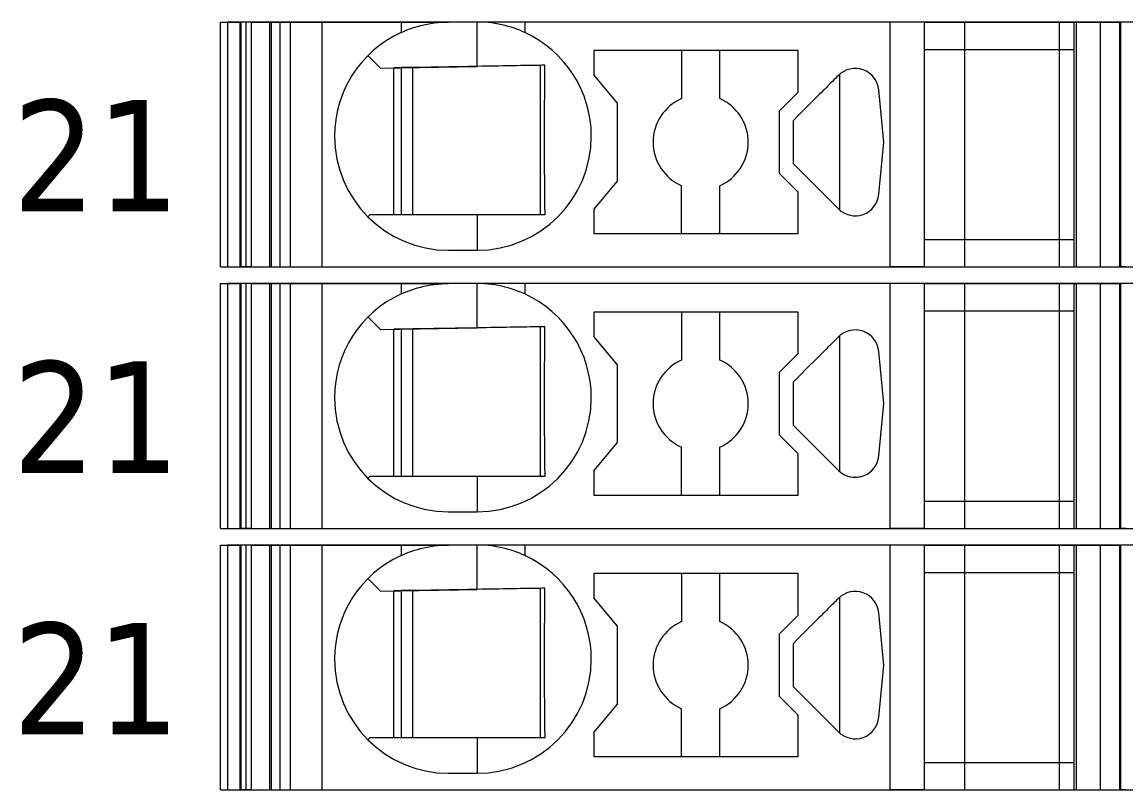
# Model space of a CAD drawing. Header units: millimetres. Extents: x 0 to 1680, y 0 to 1188.
# Drawn here: x 896.68 to 919.89, y 391.85 to 408 of the extents above; entities that cross this region are included whole.
import ezdxf
from ezdxf.enums import TextEntityAlignment as Align

# ---------------------------------------------------------------- set-up
doc = ezdxf.new("R2010")
doc.units = ezdxf.units.MM
for name, color, linetype, lineweight in [('EPLAN309', 5, 'Continuous', 5), ('EPLAN493', 5, 'Continuous', 5), ('MAIN-1', 7, 'Continuous', 5), ('MAIN-2', 7, 'Continuous', 5)]:
    doc.layers.add(name, color=color, linetype=linetype, lineweight=lineweight)
doc.styles.add('Tahoma', font='')
doc.styles.get('Tahoma').set_extended_font_data('Tahoma')

# ---------------------------------------------------------------- blocks, each defined once
blk = doc.blocks.new('EPLSYM_LibrarySPECIAL_Symbol12_Variant0_Placement8_39')
at = {"layer": 'EPLAN309', "lineweight": 13, "ltscale": 16}
blk.add_lwpolyline([(0, -5.15), (68.15, -5.15), (68.15, 0), (0, 0)], close=True, dxfattribs=at)
at = {"layer": 'EPLAN493', "color": 5, "style": 'Tahoma'}
blk.add_attdef('17_20450', text='', height=2.3478, dxfattribs=at).set_placement((0, -21.83478), align=Align.MIDDLE_RIGHT)
blk = doc.blocks.new('EPLSYM_LibrarySPECIAL_Symbol12_Variant0_Placement8_40')
at = {"layer": 'EPLAN309', "lineweight": 13, "ltscale": 16}
blk.add_lwpolyline([(0, -5.15), (68.15, -5.15), (68.15, 0), (0, 0)], close=True, dxfattribs=at)
at = {"layer": 'EPLAN493', "color": 5, "style": 'Tahoma'}
blk.add_attdef('17_20450', text='', height=2.3478, dxfattribs=at).set_placement((0, -21.83478), align=Align.MIDDLE_RIGHT)
blk = doc.blocks.new('EPLSYM_LibrarySPECIAL_Symbol12_Variant0_Placement8_41')
at = {"layer": 'EPLAN309', "lineweight": 13, "ltscale": 16}
blk.add_lwpolyline([(0, -5.15), (68.15, -5.15), (68.15, 0), (0, 0)], close=True, dxfattribs=at)
at = {"layer": 'EPLAN493', "color": 5, "style": 'Tahoma'}
blk.add_attdef('17_20450', text='', height=2.3478, dxfattribs=at).set_placement((0, -21.83478), align=Align.MIDDLE_RIGHT)

msp = doc.modelspace()

# ---------------------------------------------------------------- linework, layer by layer
at = {"layer": 'MAIN-1'}
for p, q in [((900.85, 408), (901.284, 408)), ((900.85, 402.85), (900.85, 408)), ((901.393, 408), (901.284, 408)), ((901.284, 402.85), (901.284, 408)), ((901.501, 408), (901.393, 408)), ((901.393, 402.85), (901.393, 408)), ((901.501, 408), (904.65, 408)), ((901.501, 402.85), (901.501, 408)), ((904.65, 408), (905.65, 408)), ((904.65, 408), (904.65, 407.782)), ((904.872, 407.87), (904.933, 407.89)), ((904.933, 407.89), (904.997, 407.909)), ((904.997, 407.909), (905.063, 407.927)), ((905.063, 407.927), (905.131, 407.943)), ((905.131, 407.943), (905.201, 407.958)), ((905.201, 407.958), (905.272, 407.97)), ((905.272, 407.97), (905.346, 407.981)), ((905.346, 407.981), (905.421, 407.989)), ((905.421, 407.989), (905.497, 407.995)), ((905.497, 407.995), (905.573, 407.999)), ((905.573, 407.999), (905.65, 408)), ((906.25, 408), (905.65, 408)), ((906.327, 407.999), (906.25, 408)), ((907.25, 408), (906.25, 408)), ((906.25, 407.068), (906.25, 408)), ((906.403, 407.995), (906.327, 407.999)), ((906.479, 407.989), (906.403, 407.995)), ((906.554, 407.981), (906.479, 407.989)), ((906.628, 407.97), (906.554, 407.981)), ((906.699, 407.958), (906.628, 407.97)), ((906.769, 407.943), (906.699, 407.958)), ((906.837, 407.927), (906.769, 407.943)), ((906.903, 407.909), (906.837, 407.927)), ((906.967, 407.89), (906.903, 407.909)), ((907.028, 407.87), (906.967, 407.89)), ((914.932, 408), (907.25, 408)), ((907.25, 408), (907.25, 407.782)), ((915.65, 408), (914.932, 408)), ((914.932, 402.85), (914.932, 408)), ((915.65, 408), (918.8, 408)), ((915.65, 408), (915.65, 402.85)), ((918.8, 408), (919.35, 408)), ((918.8, 408), (918.8, 402.85)), ((919.35, 408), (919.784, 408)), ((919.35, 408), (919.35, 402.85)), ((919.893, 408), (919.784, 408)), ((919.784, 402.85), (919.784, 408)), ((904.65, 407.782), (904.702, 407.805)), ((904.702, 407.805), (904.756, 407.827)), ((904.756, 407.827), (904.813, 407.849)), ((904.813, 407.849), (904.872, 407.87)), ((907.087, 407.849), (907.028, 407.87)), ((907.144, 407.827), (907.087, 407.849)), ((907.198, 407.805), (907.144, 407.827)), ((907.25, 407.782), (907.198, 407.805)), ((915.65, 407.425), (918.8, 407.425)), ((903.953, 407.297), (904.217, 407.033)), ((908.7, 407.4), (908.7, 406.889)), ((913, 407.4), (908.7, 407.4)), ((910.55, 407.4), (910.55, 406.392)), ((911.35, 406.392), (911.35, 407.4)), ((913, 406.529), (913, 407.4)), ((904.217, 407.033), (906.25, 407.068)), ((904.5, 403.95), (904.5, 407.038)), ((904.65, 407.04), (904.65, 403.95)), ((904.9, 403.95), (904.9, 407.045)), ((906.345, 407.07), (906.25, 407.068)), ((906.438, 407.071), (906.345, 407.07)), ((906.53, 407.073), (906.438, 407.071)), ((906.618, 407.075), (906.53, 407.073)), ((906.703, 407.076), (906.618, 407.075)), ((906.786, 407.077), (906.703, 407.076)), ((906.865, 407.079), (906.786, 407.077)), ((906.943, 407.08), (906.865, 407.079)), ((907.017, 407.081), (906.943, 407.08)), ((907.09, 407.082), (907.017, 407.081)), ((907.16, 407.084), (907.09, 407.082)), ((907.229, 407.085), (907.16, 407.084)), ((907.297, 407.086), (907.229, 407.085)), ((907.363, 407.087), (907.297, 407.086)), ((907.428, 407.088), (907.363, 407.087)), ((907.491, 407.089), (907.428, 407.088)), ((907.554, 407.09), (907.491, 407.089)), ((907.615, 407.091), (907.554, 407.09)), ((907.579, 403.95), (907.579, 407.091)), ((907.676, 407.092), (907.615, 407.091)), ((907.675, 406.95), (907.676, 407.022)), ((907.676, 407.022), (907.676, 407.092)), ((907.672, 406.649), (907.673, 406.727)), ((907.673, 406.803), (907.674, 406.877)), ((907.673, 406.727), (907.673, 406.803)), ((907.674, 406.877), (907.675, 406.95)), ((909.2, 406.293), (908.7, 406.889)), ((913.721, 406.753), (913.69, 406.722)), ((913.752, 406.785), (913.721, 406.753)), ((913.784, 406.816), (913.752, 406.785)), ((913.815, 406.847), (913.784, 406.816)), ((913.846, 406.879), (913.815, 406.847)), ((913.867, 406.898), (913.867, 404.052)), ((907.67, 406.488), (907.671, 406.57)), ((907.671, 406.57), (907.672, 406.649)), ((912.6, 406.129), (913, 406.529)), ((913.483, 406.515), (913.443, 406.475)), ((913.521, 406.553), (913.483, 406.515)), ((913.558, 406.59), (913.521, 406.553)), ((913.594, 406.626), (913.558, 406.59)), ((913.627, 406.659), (913.594, 406.626)), ((913.658, 406.691), (913.627, 406.659)), ((913.69, 406.722), (913.658, 406.691)), ((914.802, 405.475), (914.698, 406.572)), ((907.669, 406.317), (907.67, 406.404)), ((907.669, 406.226), (907.669, 406.317)), ((907.67, 406.404), (907.67, 406.488)), ((909.2, 404.657), (909.2, 406.293)), ((913.242, 406.274), (913.158, 406.19)), ((913.323, 406.356), (913.242, 406.274)), ((913.402, 406.434), (913.323, 406.356)), ((913.443, 406.475), (913.402, 406.434)), ((907.667, 405.931), (907.668, 406.034)), ((907.668, 406.132), (907.669, 406.226)), ((907.668, 406.034), (907.668, 406.132)), ((912.6, 406.129), (912.6, 404.821)), ((913.072, 406.104), (912.986, 406.018)), ((913.158, 406.19), (913.072, 406.104)), ((907.667, 405.824), (907.667, 405.931)), ((907.667, 405.713), (907.667, 405.824)), ((912.986, 406.018), (912.9, 405.932)), ((912.9, 405.802), (912.9, 405.932)), ((912.9, 405.671), (912.9, 405.802)), ((907.667, 405.6), (907.667, 405.713)), ((907.667, 405.479), (907.667, 405.6)), ((912.9, 405.54), (912.9, 405.671)), ((907.667, 405.361), (907.667, 405.479)), ((907.667, 405.247), (907.667, 405.361)), ((912.9, 405.41), (912.9, 405.54)), ((912.9, 405.279), (912.9, 405.41)), ((914.698, 404.378), (914.802, 405.475)), ((907.668, 405.138), (907.667, 405.247)), ((907.668, 405.034), (907.668, 405.138)), ((912.9, 405.148), (912.9, 405.279)), ((912.9, 405.018), (912.9, 405.148)), ((907.669, 404.934), (907.668, 405.034)), ((907.669, 404.839), (907.669, 404.934)), ((912.9, 405.018), (913.846, 404.071)), ((907.67, 404.748), (907.669, 404.839)), ((907.671, 404.659), (907.67, 404.748)), ((907.672, 404.573), (907.671, 404.659)), ((908.7, 404.061), (909.2, 404.657)), ((913, 404.421), (912.6, 404.821)), ((907.672, 404.49), (907.672, 404.573)), ((907.673, 404.408), (907.672, 404.49)), ((907.674, 404.329), (907.673, 404.408)), ((910.55, 403.55), (910.55, 404.558)), ((911.35, 403.55), (911.35, 404.558)), ((913, 403.55), (913, 404.421)), ((907.675, 404.25), (907.674, 404.329)), ((907.676, 404.174), (907.675, 404.25)), ((907.676, 404.098), (907.676, 404.174)), ((904, 403.95), (903.953, 403.903)), ((904, 403.95), (906.25, 403.95)), ((906.25, 403.95), (906.342, 403.95)), ((906.25, 403.95), (906.25, 403.2)), ((906.342, 403.95), (906.433, 403.95)), ((906.433, 403.95), (906.523, 403.95)), ((906.523, 403.95), (906.61, 403.95)), ((906.61, 403.95), (906.695, 403.95)), ((906.695, 403.95), (906.778, 403.95)), ((906.778, 403.95), (906.858, 403.95)), ((906.858, 403.95), (906.936, 403.95)), ((906.936, 403.95), (907.011, 403.95)), ((907.011, 403.95), (907.085, 403.95)), ((907.085, 403.95), (907.157, 403.95)), ((907.157, 403.95), (907.226, 403.95)), ((907.226, 403.95), (907.295, 403.95)), ((907.295, 403.95), (907.361, 403.95)), ((907.361, 403.95), (907.427, 403.95)), ((907.427, 403.95), (907.491, 403.95)), ((907.491, 403.95), (907.555, 403.95)), ((907.555, 403.95), (907.617, 403.95)), ((907.617, 403.95), (907.678, 403.95)), ((907.677, 404.024), (907.676, 404.098)), ((907.678, 403.95), (907.677, 404.024)), ((908.7, 404.061), (908.7, 403.55)), ((908.7, 403.55), (913, 403.55)), ((915.65, 403.425), (918.8, 403.425)), ((905.65, 403.2), (906.25, 403.2)), ((900.85, 402.85), (901.284, 402.85)), ((901.393, 402.85), (901.284, 402.85)), ((901.501, 402.85), (901.393, 402.85)), ((901.501, 402.85), (914.932, 402.85)), ((915.65, 402.85), (914.932, 402.85)), ((915.65, 402.85), (918.8, 402.85)), ((918.8, 402.85), (919.35, 402.85)), ((919.35, 402.85), (919.784, 402.85)), ((919.893, 402.85), (919.784, 402.85)), ((900.85, 402.5), (901.284, 402.5)), ((900.85, 397.35), (900.85, 402.5)), ((901.393, 402.5), (901.284, 402.5)), ((901.284, 397.35), (901.284, 402.5)), ((901.501, 402.5), (901.393, 402.5)), ((901.393, 397.35), (901.393, 402.5)), ((901.501, 402.5), (904.65, 402.5)), ((901.501, 397.35), (901.501, 402.5)), ((904.65, 402.5), (905.65, 402.5)), ((904.65, 402.5), (904.65, 402.282)), ((904.702, 402.305), (904.756, 402.327)), ((904.756, 402.327), (904.813, 402.349)), ((904.813, 402.349), (904.872, 402.37)), ((904.872, 402.37), (904.933, 402.39)), ((904.933, 402.39), (904.997, 402.409)), ((904.997, 402.409), (905.063, 402.427)), ((905.063, 402.427), (905.131, 402.443)), ((905.131, 402.443), (905.201, 402.458)), ((905.201, 402.458), (905.272, 402.47)), ((905.272, 402.47), (905.346, 402.481)), ((905.346, 402.481), (905.421, 402.489)), ((905.421, 402.489), (905.497, 402.495)), ((905.497, 402.495), (905.573, 402.499)), ((905.573, 402.499), (905.65, 402.5)), ((906.25, 402.5), (905.65, 402.5)), ((906.327, 402.499), (906.25, 402.5)), ((907.25, 402.5), (906.25, 402.5)), ((906.25, 401.568), (906.25, 402.5)), ((906.403, 402.495), (906.327, 402.499)), ((906.479, 402.489), (906.403, 402.495)), ((906.554, 402.481), (906.479, 402.489)), ((906.628, 402.47), (906.554, 402.481)), ((906.699, 402.458), (906.628, 402.47)), ((906.769, 402.443), (906.699, 402.458)), ((906.837, 402.427), (906.769, 402.443)), ((906.903, 402.409), (906.837, 402.427)), ((906.967, 402.39), (906.903, 402.409)), ((907.028, 402.37), (906.967, 402.39)), ((907.087, 402.349), (907.028, 402.37)), ((907.144, 402.327), (907.087, 402.349)), ((907.198, 402.305), (907.144, 402.327)), ((914.932, 402.5), (907.25, 402.5)), ((907.25, 402.5), (907.25, 402.282)), ((915.65, 402.5), (914.932, 402.5)), ((914.932, 397.35), (914.932, 402.5)), ((915.65, 402.5), (918.8, 402.5)), ((915.65, 402.5), (915.65, 397.35)), ((918.8, 402.5), (919.35, 402.5)), ((918.8, 402.5), (918.8, 397.35)), ((919.35, 402.5), (919.784, 402.5)), ((919.35, 402.5), (919.35, 397.35)), ((919.893, 402.5), (919.784, 402.5)), ((919.784, 397.35), (919.784, 402.5)), ((904.65, 402.282), (904.702, 402.305)), ((907.25, 402.282), (907.198, 402.305)), ((908.7, 401.9), (908.7, 401.389)), ((913, 401.9), (908.7, 401.9)), ((910.55, 401.9), (910.55, 400.892)), ((911.35, 400.892), (911.35, 401.9)), ((913, 401.029), (913, 401.9)), ((915.65, 401.925), (918.8, 401.925)), ((903.953, 401.797), (904.217, 401.533)), ((904.217, 401.533), (906.25, 401.568)), ((904.5, 398.45), (904.5, 401.538)), ((904.65, 401.54), (904.65, 398.45)), ((904.9, 398.45), (904.9, 401.545)), ((906.345, 401.57), (906.25, 401.568)), ((906.438, 401.571), (906.345, 401.57)), ((906.53, 401.573), (906.438, 401.571)), ((906.618, 401.575), (906.53, 401.573)), ((906.703, 401.576), (906.618, 401.575)), ((906.786, 401.577), (906.703, 401.576)), ((906.865, 401.579), (906.786, 401.577)), ((906.943, 401.58), (906.865, 401.579)), ((907.017, 401.581), (906.943, 401.58)), ((907.09, 401.582), (907.017, 401.581)), ((907.16, 401.584), (907.09, 401.582)), ((907.229, 401.585), (907.16, 401.584)), ((907.297, 401.586), (907.229, 401.585)), ((907.363, 401.587), (907.297, 401.586)), ((907.428, 401.588), (907.363, 401.587)), ((907.491, 401.589), (907.428, 401.588)), ((907.554, 401.59), (907.491, 401.589)), ((907.615, 401.591), (907.554, 401.59)), ((907.579, 398.45), (907.579, 401.591)), ((907.676, 401.592), (907.615, 401.591)), ((907.674, 401.377), (907.675, 401.45)), ((907.675, 401.45), (907.676, 401.522)), ((907.676, 401.522), (907.676, 401.592)), ((909.2, 400.793), (908.7, 401.389)), ((913.867, 401.398), (913.867, 398.552)), ((907.672, 401.149), (907.673, 401.227)), ((907.673, 401.303), (907.674, 401.377)), ((907.673, 401.227), (907.673, 401.303)), ((913.627, 401.159), (913.594, 401.126)), ((913.658, 401.191), (913.627, 401.159)), ((913.69, 401.222), (913.658, 401.191)), ((913.721, 401.253), (913.69, 401.222)), ((913.752, 401.285), (913.721, 401.253)), ((913.784, 401.316), (913.752, 401.285)), ((913.815, 401.347), (913.784, 401.316)), ((913.846, 401.379), (913.815, 401.347)), ((907.67, 400.988), (907.671, 401.07)), ((907.67, 400.904), (907.67, 400.988)), ((907.671, 401.07), (907.672, 401.149)), ((912.6, 400.629), (913, 401.029)), ((913.402, 400.934), (913.323, 400.856)), ((913.443, 400.975), (913.402, 400.934)), ((913.483, 401.015), (913.443, 400.975)), ((913.521, 401.053), (913.483, 401.015)), ((913.558, 401.09), (913.521, 401.053)), ((913.594, 401.126), (913.558, 401.09)), ((914.802, 399.975), (914.698, 401.072)), ((907.668, 400.632), (907.669, 400.726)), ((907.669, 400.817), (907.67, 400.904)), ((907.669, 400.726), (907.669, 400.817)), ((909.2, 399.157), (909.2, 400.793)), ((913.158, 400.69), (913.072, 400.604)), ((913.242, 400.774), (913.158, 400.69)), ((913.323, 400.856), (913.242, 400.774)), ((907.667, 400.431), (907.668, 400.534)), ((907.668, 400.534), (907.668, 400.632)), ((912.6, 400.629), (912.6, 399.321)), ((912.986, 400.518), (912.9, 400.432)), ((913.072, 400.604), (912.986, 400.518)), ((907.667, 400.324), (907.667, 400.431)), ((907.667, 400.213), (907.667, 400.324)), ((912.9, 400.302), (912.9, 400.432)), ((912.9, 400.171), (912.9, 400.302)), ((907.667, 400.1), (907.667, 400.213)), ((907.667, 399.979), (907.667, 400.1)), ((912.9, 400.04), (912.9, 400.171)), ((912.9, 399.91), (912.9, 400.04)), ((907.667, 399.861), (907.667, 399.979)), ((907.667, 399.747), (907.667, 399.861)), ((912.9, 399.779), (912.9, 399.91)), ((912.9, 399.648), (912.9, 399.779)), ((914.698, 398.878), (914.802, 399.975)), ((907.668, 399.638), (907.667, 399.747)), ((907.668, 399.534), (907.668, 399.638)), ((907.669, 399.434), (907.668, 399.534)), ((912.9, 399.518), (912.9, 399.648)), ((907.669, 399.339), (907.669, 399.434)), ((907.67, 399.248), (907.669, 399.339)), ((913, 398.921), (912.6, 399.321)), ((912.9, 399.518), (913.846, 398.571)), ((907.671, 399.159), (907.67, 399.248)), ((907.672, 399.073), (907.671, 399.159)), ((907.672, 398.99), (907.672, 399.073)), ((908.7, 398.561), (909.2, 399.157)), ((907.673, 398.908), (907.672, 398.99)), ((907.674, 398.829), (907.673, 398.908)), ((910.55, 398.05), (910.55, 399.058)), ((911.35, 398.05), (911.35, 399.058)), ((913, 398.05), (913, 398.921)), ((907.675, 398.75), (907.674, 398.829)), ((907.676, 398.674), (907.675, 398.75)), ((907.676, 398.598), (907.676, 398.674)), ((904, 398.45), (903.953, 398.403)), ((904, 398.45), (906.25, 398.45)), ((906.25, 398.45), (906.342, 398.45)), ((906.25, 398.45), (906.25, 397.7)), ((906.342, 398.45), (906.433, 398.45)), ((906.433, 398.45), (906.523, 398.45)), ((906.523, 398.45), (906.61, 398.45)), ((906.61, 398.45), (906.695, 398.45)), ((906.695, 398.45), (906.778, 398.45)), ((906.778, 398.45), (906.858, 398.45)), ((906.858, 398.45), (906.936, 398.45)), ((906.936, 398.45), (907.011, 398.45)), ((907.011, 398.45), (907.085, 398.45)), ((907.085, 398.45), (907.157, 398.45)), ((907.157, 398.45), (907.226, 398.45)), ((907.226, 398.45), (907.295, 398.45)), ((907.295, 398.45), (907.361, 398.45)), ((907.361, 398.45), (907.427, 398.45)), ((907.427, 398.45), (907.491, 398.45)), ((907.491, 398.45), (907.555, 398.45)), ((907.555, 398.45), (907.617, 398.45)), ((907.617, 398.45), (907.678, 398.45)), ((907.677, 398.524), (907.676, 398.598)), ((907.678, 398.45), (907.677, 398.524)), ((908.7, 398.561), (908.7, 398.05)), ((908.7, 398.05), (913, 398.05)), ((915.65, 397.925), (918.8, 397.925)), ((905.65, 397.7), (906.25, 397.7)), ((900.85, 397.35), (901.284, 397.35)), ((901.393, 397.35), (901.284, 397.35)), ((901.501, 397.35), (901.393, 397.35)), ((901.501, 397.35), (914.932, 397.35)), ((915.65, 397.35), (914.932, 397.35)), ((915.65, 397.35), (918.8, 397.35)), ((918.8, 397.35), (919.35, 397.35)), ((919.35, 397.35), (919.784, 397.35)), ((919.893, 397.35), (919.784, 397.35)), ((900.85, 397), (901.284, 397)), ((900.85, 391.85), (900.85, 397)), ((901.393, 397), (901.284, 397)), ((901.284, 391.85), (901.284, 397)), ((901.501, 397), (901.393, 397)), ((901.393, 391.85), (901.393, 397)), ((901.501, 397), (904.65, 397)), ((901.501, 391.85), (901.501, 397)), ((904.65, 397), (905.65, 397)), ((904.65, 397), (904.65, 396.782)), ((905.272, 396.97), (905.346, 396.981)), ((905.346, 396.981), (905.421, 396.989)), ((905.421, 396.989), (905.497, 396.995)), ((905.497, 396.995), (905.573, 396.999)), ((905.573, 396.999), (905.65, 397)), ((906.25, 397), (905.65, 397)), ((906.327, 396.999), (906.25, 397)), ((907.25, 397), (906.25, 397)), ((906.25, 396.068), (906.25, 397)), ((906.403, 396.995), (906.327, 396.999)), ((906.479, 396.989), (906.403, 396.995)), ((906.554, 396.981), (906.479, 396.989)), ((906.628, 396.97), (906.554, 396.981)), ((914.932, 397), (907.25, 397)), ((907.25, 397), (907.25, 396.782)), ((915.65, 397), (914.932, 397)), ((914.932, 391.85), (914.932, 397)), ((915.65, 397), (918.8, 397)), ((915.65, 397), (915.65, 391.85)), ((918.8, 397), (919.35, 397)), ((918.8, 397), (918.8, 391.85)), ((919.35, 397), (919.784, 397)), ((919.35, 397), (919.35, 391.85)), ((919.893, 397), (919.784, 397)), ((919.784, 391.85), (919.784, 397)), ((904.65, 396.782), (904.702, 396.805)), ((904.702, 396.805), (904.756, 396.827)), ((904.756, 396.827), (904.813, 396.849)), ((904.813, 396.849), (904.872, 396.87)), ((904.872, 396.87), (904.933, 396.89)), ((904.933, 396.89), (904.997, 396.909)), ((904.997, 396.909), (905.063, 396.927)), ((905.063, 396.927), (905.131, 396.943)), ((905.131, 396.943), (905.201, 396.958)), ((905.201, 396.958), (905.272, 396.97)), ((906.699, 396.958), (906.628, 396.97)), ((906.769, 396.943), (906.699, 396.958)), ((906.837, 396.927), (906.769, 396.943)), ((906.903, 396.909), (906.837, 396.927)), ((906.967, 396.89), (906.903, 396.909)), ((907.028, 396.87), (906.967, 396.89)), ((907.087, 396.849), (907.028, 396.87)), ((907.144, 396.827), (907.087, 396.849)), ((907.198, 396.805), (907.144, 396.827)), ((907.25, 396.782), (907.198, 396.805)), ((903.953, 396.297), (904.217, 396.033)), ((908.7, 396.4), (908.7, 395.889)), ((913, 396.4), (908.7, 396.4)), ((910.55, 396.4), (910.55, 395.392)), ((911.35, 395.392), (911.35, 396.4)), ((913, 395.529), (913, 396.4)), ((915.65, 396.425), (918.8, 396.425)), ((904.217, 396.033), (906.25, 396.068)), ((906.345, 396.07), (906.25, 396.068)), ((906.438, 396.071), (906.345, 396.07)), ((906.53, 396.073), (906.438, 396.071)), ((906.618, 396.075), (906.53, 396.073)), ((906.703, 396.076), (906.618, 396.075)), ((906.786, 396.077), (906.703, 396.076)), ((906.865, 396.079), (906.786, 396.077)), ((906.943, 396.08), (906.865, 396.079)), ((907.017, 396.081), (906.943, 396.08)), ((907.09, 396.082), (907.017, 396.081)), ((907.16, 396.084), (907.09, 396.082)), ((907.229, 396.085), (907.16, 396.084)), ((907.297, 396.086), (907.229, 396.085)), ((907.363, 396.087), (907.297, 396.086)), ((907.428, 396.088), (907.363, 396.087)), ((907.491, 396.089), (907.428, 396.088)), ((907.554, 396.09), (907.491, 396.089)), ((907.615, 396.091), (907.554, 396.09)), ((907.579, 392.95), (907.579, 396.091)), ((907.676, 396.092), (907.615, 396.091)), ((907.676, 396.022), (907.676, 396.092)), ((904.5, 392.95), (904.5, 396.038)), ((904.65, 396.04), (904.65, 392.95)), ((904.9, 392.95), (904.9, 396.045)), ((907.673, 395.803), (907.674, 395.877)), ((907.674, 395.877), (907.675, 395.95)), ((907.675, 395.95), (907.676, 396.022)), ((909.2, 395.293), (908.7, 395.889)), ((913.784, 395.816), (913.752, 395.785)), ((913.815, 395.847), (913.784, 395.816)), ((913.846, 395.879), (913.815, 395.847)), ((913.867, 395.898), (913.867, 393.052)), ((907.671, 395.57), (907.672, 395.649)), ((907.672, 395.649), (907.673, 395.727)), ((907.673, 395.727), (907.673, 395.803)), ((913.558, 395.59), (913.521, 395.553)), ((913.594, 395.626), (913.558, 395.59)), ((913.627, 395.659), (913.594, 395.626)), ((913.658, 395.691), (913.627, 395.659)), ((913.69, 395.722), (913.658, 395.691)), ((913.721, 395.753), (913.69, 395.722)), ((913.752, 395.785), (913.721, 395.753)), ((907.669, 395.317), (907.67, 395.404)), ((907.67, 395.488), (907.671, 395.57)), ((907.67, 395.404), (907.67, 395.488)), ((912.6, 395.129), (913, 395.529)), ((913.323, 395.356), (913.242, 395.274)), ((913.402, 395.434), (913.323, 395.356)), ((913.443, 395.475), (913.402, 395.434)), ((913.483, 395.515), (913.443, 395.475)), ((913.521, 395.553), (913.483, 395.515)), ((914.802, 394.475), (914.698, 395.572)), ((907.668, 395.132), (907.669, 395.226)), ((907.668, 395.034), (907.668, 395.132)), ((907.669, 395.226), (907.669, 395.317)), ((909.2, 393.657), (909.2, 395.293)), ((912.6, 395.129), (912.6, 393.821)), ((913.158, 395.19), (913.072, 395.104)), ((913.242, 395.274), (913.158, 395.19)), ((907.667, 394.931), (907.668, 395.034)), ((907.667, 394.824), (907.667, 394.931)), ((912.986, 395.018), (912.9, 394.932)), ((912.9, 394.802), (912.9, 394.932)), ((913.072, 395.104), (912.986, 395.018)), ((907.667, 394.713), (907.667, 394.824)), ((907.667, 394.6), (907.667, 394.713)), ((912.9, 394.671), (912.9, 394.802)), ((912.9, 394.54), (912.9, 394.671)), ((907.667, 394.479), (907.667, 394.6)), ((907.667, 394.361), (907.667, 394.479)), ((912.9, 394.41), (912.9, 394.54)), ((914.698, 393.378), (914.802, 394.475)), ((907.667, 394.247), (907.667, 394.361)), ((907.668, 394.138), (907.667, 394.247)), ((912.9, 394.279), (912.9, 394.41)), ((912.9, 394.148), (912.9, 394.279)), ((907.668, 394.034), (907.668, 394.138)), ((907.669, 393.934), (907.668, 394.034)), ((912.9, 394.018), (912.9, 394.148)), ((912.9, 394.018), (913.846, 393.071)), ((907.669, 393.839), (907.669, 393.934)), ((907.67, 393.748), (907.669, 393.839)), ((907.671, 393.659), (907.67, 393.748)), ((913, 393.421), (912.6, 393.821)), ((907.672, 393.573), (907.671, 393.659)), ((907.672, 393.49), (907.672, 393.573)), ((908.7, 393.061), (909.2, 393.657)), ((910.55, 392.55), (910.55, 393.558)), ((911.35, 392.55), (911.35, 393.558)), ((907.673, 393.408), (907.672, 393.49)), ((907.674, 393.329), (907.673, 393.408)), ((907.675, 393.25), (907.674, 393.329)), ((913, 392.55), (913, 393.421)), ((907.676, 393.174), (907.675, 393.25)), ((907.676, 393.098), (907.676, 393.174)), ((907.677, 393.024), (907.676, 393.098)), ((908.7, 393.061), (908.7, 392.55)), ((904, 392.95), (903.953, 392.903)), ((904, 392.95), (906.25, 392.95)), ((906.25, 392.95), (906.342, 392.95)), ((906.25, 392.95), (906.25, 392.2)), ((906.342, 392.95), (906.433, 392.95)), ((906.433, 392.95), (906.523, 392.95)), ((906.523, 392.95), (906.61, 392.95)), ((906.61, 392.95), (906.695, 392.95)), ((906.695, 392.95), (906.778, 392.95)), ((906.778, 392.95), (906.858, 392.95)), ((906.858, 392.95), (906.936, 392.95)), ((906.936, 392.95), (907.011, 392.95)), ((907.011, 392.95), (907.085, 392.95)), ((907.085, 392.95), (907.157, 392.95)), ((907.157, 392.95), (907.226, 392.95)), ((907.226, 392.95), (907.295, 392.95)), ((907.295, 392.95), (907.361, 392.95)), ((907.361, 392.95), (907.427, 392.95)), ((907.427, 392.95), (907.491, 392.95)), ((907.491, 392.95), (907.555, 392.95)), ((907.555, 392.95), (907.617, 392.95)), ((907.617, 392.95), (907.678, 392.95)), ((907.678, 392.95), (907.677, 393.024)), ((908.7, 392.55), (913, 392.55)), ((915.65, 392.425), (918.8, 392.425)), ((905.65, 392.2), (906.25, 392.2)), ((900.85, 391.85), (901.284, 391.85)), ((901.393, 391.85), (901.284, 391.85)), ((901.501, 391.85), (901.393, 391.85)), ((901.501, 391.85), (914.932, 391.85)), ((915.65, 391.85), (914.932, 391.85)), ((915.65, 391.85), (918.8, 391.85)), ((918.8, 391.85), (919.35, 391.85)), ((919.35, 391.85), (919.784, 391.85)), ((919.893, 391.85), (919.784, 391.85))]:
    msp.add_line(p, q, dxfattribs=at)
for centre, radius, start, end in [((905.65, 405.6), 2.4, 114.6244, 180), ((906.25, 405.6), 2.4, 0, 65.3756), ((914.2, 406.525), 0.5, 5.4404, 135), ((910.95, 405.475), 1, 113.5782, 180), ((910.95, 405.475), 1, 0, 66.4218), ((905.65, 405.6), 2.4, 180, 270), ((906.25, 405.6), 2.4, 270, 0), ((910.95, 405.475), 1, 180, 246.4218), ((910.95, 405.475), 1, 293.5782, 0), ((914.2, 404.425), 0.5, 225, 354.5596), ((905.65, 400.1), 2.4, 114.6244, 180), ((906.25, 400.1), 2.4, 0, 65.3756), ((914.2, 401.025), 0.5, 5.4404, 135), ((910.95, 399.975), 1, 113.5782, 180), ((910.95, 399.975), 1, 0, 66.4218), ((905.65, 400.1), 2.4, 180, 270), ((906.25, 400.1), 2.4, 270, 0), ((910.95, 399.975), 1, 180, 246.4218), ((910.95, 399.975), 1, 293.5782, 0), ((914.2, 398.925), 0.5, 225, 354.5596), ((905.65, 394.6), 2.4, 114.6244, 180), ((906.25, 394.6), 2.4, 0, 65.3756), ((914.2, 395.525), 0.5, 5.4404, 135), ((910.95, 394.475), 1, 113.5782, 180), ((910.95, 394.475), 1, 0, 66.4218), ((905.65, 394.6), 2.4, 180, 270), ((906.25, 394.6), 2.4, 270, 0), ((910.95, 394.475), 1, 180, 246.4218), ((910.95, 394.475), 1, 293.5782, 0), ((914.2, 393.425), 0.5, 225, 354.5596)]:
    msp.add_arc(centre, radius, start, end, dxfattribs=at)
at = {"layer": 'MAIN-2'}
for p, q in [((901.256, 408), (901.256, 402.85)), ((901.889, 402.85), (901.889, 408)), ((901.917, 408), (901.917, 402.85)), ((902.102, 408), (902.102, 402.85)), ((902.32, 408), (902.32, 402.85)), ((902.981, 408), (902.981, 402.85)), ((916.506, 402.85), (916.506, 408)), ((918.491, 408), (918.491, 402.85)), ((918.85, 408), (918.85, 402.85)), ((919.756, 408), (919.756, 402.85)), ((904.217, 407.033), (904.5, 407.038)), ((904.65, 407.042), (904.5, 407.039)), ((904.5, 407.039), (904.5, 407.038)), ((904.5, 407.038), (904.5, 407.038)), ((904.9, 407.048), (904.65, 407.043)), ((904.65, 407.042), (904.65, 407.043)), ((904.65, 407.042), (904.65, 407.04)), ((904.9, 407.053), (907.579, 407.1)), ((904.9, 407.048), (904.9, 407.053)), ((904.9, 407.045), (904.9, 407.048)), ((907.579, 407.1), (907.676, 407.092)), ((907.579, 407.091), (907.579, 407.1)), ((904.65, 403.95), (904.65, 403.95)), ((904.9, 403.95), (904.9, 403.95)), ((901.256, 402.5), (901.256, 397.35)), ((901.889, 397.35), (901.889, 402.5)), ((901.917, 402.5), (901.917, 397.35)), ((902.102, 402.5), (902.102, 397.35)), ((902.32, 402.5), (902.32, 397.35)), ((902.981, 402.5), (902.981, 397.35)), ((916.506, 397.35), (916.506, 402.5)), ((918.491, 402.5), (918.491, 397.35)), ((918.85, 402.5), (918.85, 397.35)), ((919.756, 402.5), (919.756, 397.35)), ((904.217, 401.533), (904.5, 401.538)), ((904.65, 401.542), (904.5, 401.539)), ((904.5, 401.539), (904.5, 401.538)), ((904.5, 401.538), (904.5, 401.538)), ((904.9, 401.548), (904.65, 401.543)), ((904.65, 401.542), (904.65, 401.543)), ((904.65, 401.542), (904.65, 401.54)), ((904.9, 401.553), (907.579, 401.6)), ((904.9, 401.548), (904.9, 401.553)), ((904.9, 401.545), (904.9, 401.548)), ((907.579, 401.6), (907.676, 401.592)), ((907.579, 401.591), (907.579, 401.6)), ((904.65, 398.45), (904.65, 398.45)), ((904.9, 398.45), (904.9, 398.45)), ((901.256, 397), (901.256, 391.85)), ((901.889, 391.85), (901.889, 397)), ((901.917, 397), (901.917, 391.85)), ((902.102, 397), (902.102, 391.85)), ((902.32, 397), (902.32, 391.85)), ((902.981, 397), (902.981, 391.85)), ((916.506, 391.85), (916.506, 397)), ((918.491, 397), (918.491, 391.85)), ((918.85, 397), (918.85, 391.85)), ((919.756, 397), (919.756, 391.85)), ((904.9, 396.048), (904.65, 396.043)), ((904.9, 396.053), (907.579, 396.1)), ((904.9, 396.048), (904.9, 396.053)), ((904.9, 396.045), (904.9, 396.048)), ((907.579, 396.1), (907.676, 396.092)), ((907.579, 396.091), (907.579, 396.1)), ((904.217, 396.033), (904.5, 396.038)), ((904.65, 396.042), (904.5, 396.039)), ((904.5, 396.039), (904.5, 396.038)), ((904.5, 396.038), (904.5, 396.038)), ((904.65, 396.042), (904.65, 396.043)), ((904.65, 396.042), (904.65, 396.04)), ((904.65, 392.95), (904.65, 392.95)), ((904.9, 392.95), (904.9, 392.95))]:
    msp.add_line(p, q, dxfattribs=at)

# ---------------------------------------------------------------- block references
ref = msp.add_blockref('EPLSYM_LibrarySPECIAL_Symbol12_Variant0_Placement8_39', (901, 408))
ref.add_attrib('17_20450', '21', dxfattribs={"layer": 'EPLAN493', "color": 5, "height": 2.3478, "style": 'Tahoma'}).set_placement((900, 405.19), align=Align.MIDDLE_RIGHT)
ref = msp.add_blockref('EPLSYM_LibrarySPECIAL_Symbol12_Variant0_Placement8_40', (901, 402.5))
ref.add_attrib('17_20450', '21', dxfattribs={"layer": 'EPLAN493', "color": 5, "height": 2.3478, "style": 'Tahoma'}).set_placement((900, 399.69), align=Align.MIDDLE_RIGHT)
ref = msp.add_blockref('EPLSYM_LibrarySPECIAL_Symbol12_Variant0_Placement8_41', (901, 397))
ref.add_attrib('17_20450', '21', dxfattribs={"layer": 'EPLAN493', "color": 5, "height": 2.3478, "style": 'Tahoma'}).set_placement((900, 394.19), align=Align.MIDDLE_RIGHT)

doc.saveas('drawing.dxf')
